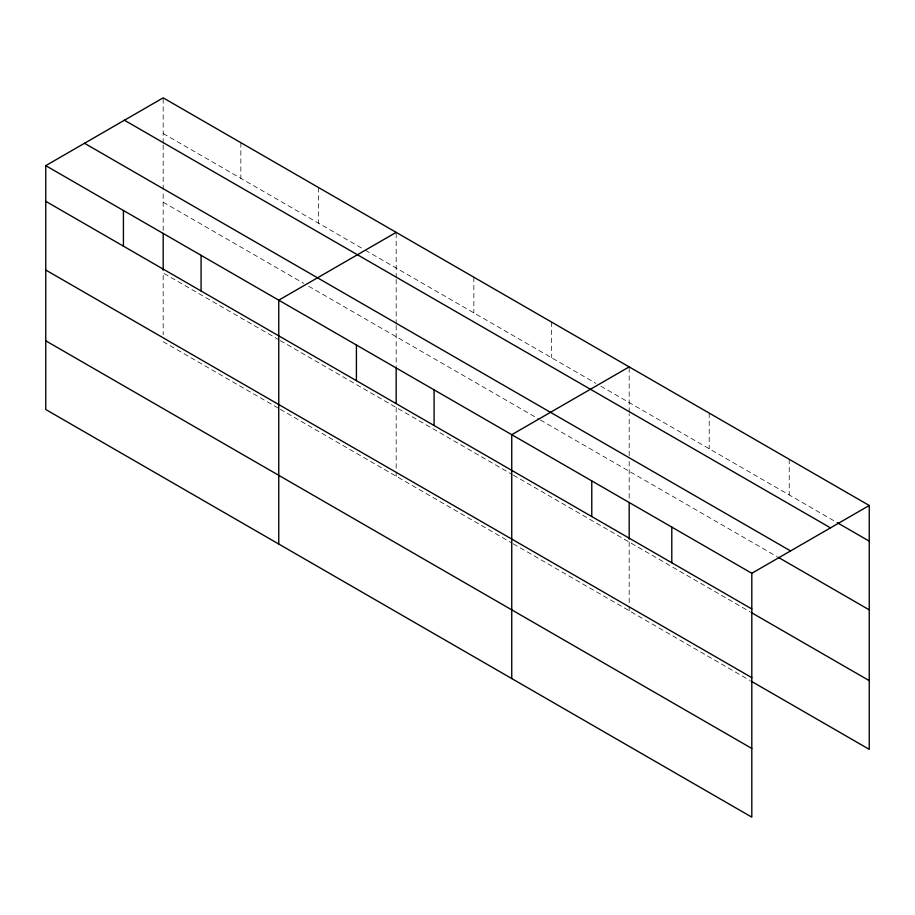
<?xml version="1.0" encoding="UTF-8"?>
<svg xmlns="http://www.w3.org/2000/svg" width="915" height="915" viewBox="0 0 915 915"><rect width="100%" height="100%" fill="white"/><g stroke="black" fill="none" stroke-linecap="round" stroke-linejoin="round"><path stroke-width="0.69" stroke-dasharray="4.58 3.43" d="M163.19 230.534L163.19 190.995M163.19 189.599L163.19 144.73M163.19 143.323L163.19 97.848M396.184 325.523L396.184 366.469M396.184 324.116L396.184 279.247M396.184 277.851L396.184 232.376M629.188 461.446L629.188 499.579M629.188 455.83L629.188 413.774M629.188 412.368L629.188 366.892M163.19 133.51L364.136 249.532M365.371 250.241L595.905 383.339M600.835 386.187L836.013 521.962M163.19 202.215L303.723 283.353M308.664 286.201L539.198 419.299M540.422 420.008L776.915 556.549M279.075 339.911L163.19 273.002L163.19 334.696M280.31 340.62L512.068 474.428M513.304 475.137L749.831 611.7M163.19 341.707L279.075 408.605M280.31 409.325L512.068 543.133M513.304 543.842L749.831 680.405M789.233 459.296L789.233 494.958M709.205 413.088L709.205 448.75M629.188 542.046L629.188 605.135M629.188 606.542L629.188 610.751M551.528 322.057L551.528 357.719M473.856 277.211L473.856 312.873M396.184 407.518L396.184 470.619M396.184 472.026L396.184 476.223M318.523 187.529L318.523 223.191M240.851 142.694L240.851 178.356"/><path stroke-width="1.37" d="M45.75 165.649L751.81 573.293L751.81 817.152L45.75 409.508L45.75 165.649L163.19 97.848L869.25 505.492L869.25 749.351L751.066 681.115M396.184 232.376L278.755 300.177L278.755 544.025M629.188 366.892L511.748 434.694L511.748 678.553M751.81 573.293L869.25 505.492M837.236 522.671L869.25 541.154M124.429 120.231L830.5 527.864M84.5 143.278L790.571 550.922M778.15 557.258L869.25 609.859M45.75 201.311L751.81 608.955M751.066 612.41L869.25 680.646M45.75 270.017L751.81 677.66M45.75 340.803L751.81 748.447M671.793 527.097L671.793 562.759M629.188 502.404L629.188 539.21M591.776 480.901L591.776 516.552M434.087 389.859L434.087 425.521M396.184 367.887L396.184 403.275M356.415 345.012L356.415 380.674M201.083 255.331L201.083 290.993M163.19 233.359L163.19 270.165M123.422 210.496L123.422 246.158"/></g></svg>
